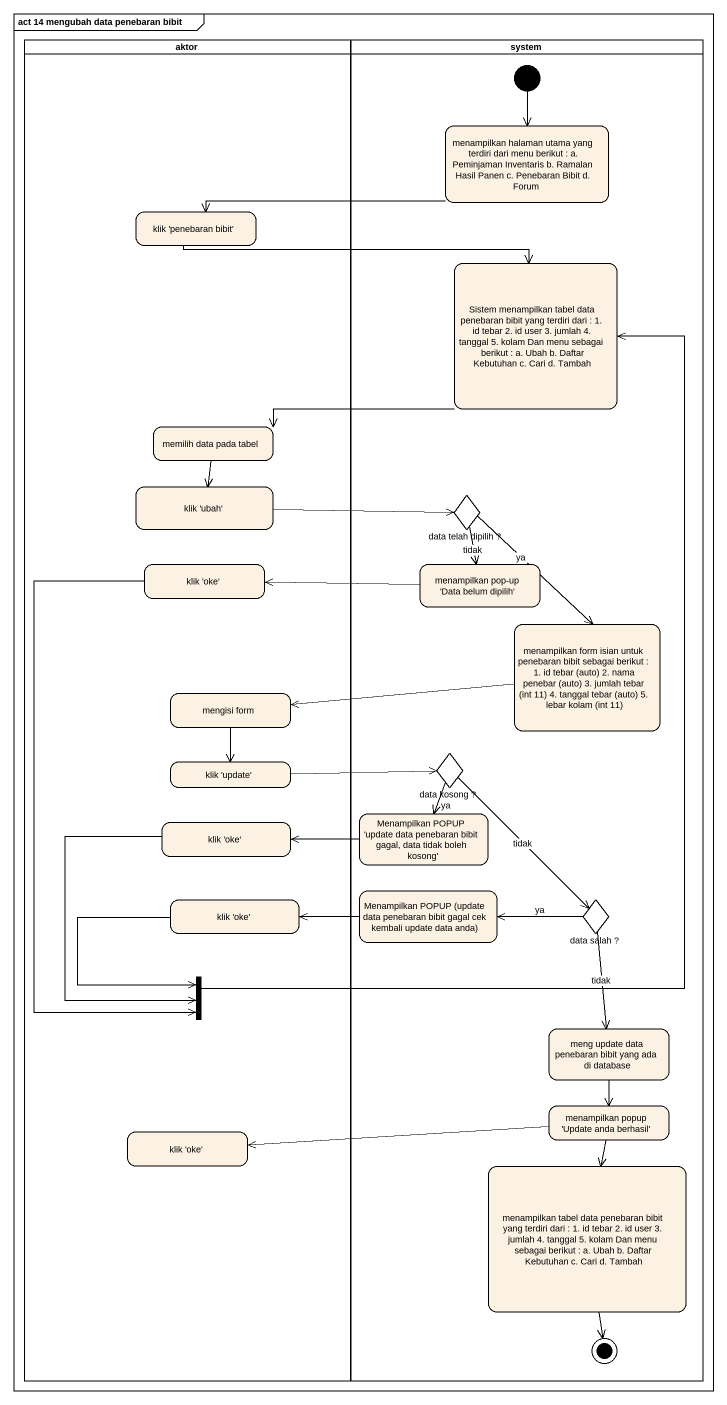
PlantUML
@startuml
mainframe act 14 mengubah data penebaran bibit
hide empty description
state aktor <<partition>> {
  state "klik 'penebaran bibit'" as klik_penebaran_bibit
  state "memilih data pada tabel" as memilih_data_pada_tabel
  state "klik 'ubah'" as klik_ubah
  state "klik 'oke'" as klik_oke
  state "mengisi form" as mengisi_form
  state "klik 'update'" as klik_update
  state "klik 'oke'" as klik_oke_2
  state "klik 'oke'" as klik_oke_3
  state fork1 <<join>>
  state "klik 'oke'" as klik_oke_4
}
state system <<partition>> {
  state "menampilkan halaman utama yang terdiri dari menu berikut : a. Peminjaman Inventaris b. Ramalan Hasil Panen c. Penebaran Bibit d. Forum" as menampilkan_halaman_utama
  state "Sistem menampilkan tabel data penebaran bibit yang terdiri dari : 1. id tebar 2. id user 3. jumlah 4. tanggal 5. kolam Dan menu sebagai berikut : a. Ubah b. Daftar Kebutuhan c. Cari d. Tambah" as Sistem_menampilkan_tabel
  state "data telah dipilih ?" as data_telah_dipilih <<choice>>
  state "menampilkan pop-up 'Data belum dipilih'" as menampilkan_pop_up_Data
  state "menampilkan form isian untuk penebaran bibit sebagai berikut : 1. id tebar (auto) 2. nama penebar (auto) 3. jumlah tebar (int 11) 4. tanggal tebar (auto) 5. lebar kolam (int 11)" as menampilkan_form_isian
  state "data kosong ?" as data_kosong <<choice>>
  state "Menampilkan POPUP 'update data penebaran bibit gagal, data tidak boleh kosong'" as Menampilkan_POPUP_update
  state "Menampilkan POPUP (update data penebaran bibit gagal cek kembali update data anda)" as Menampilkan_POPUP_update_2
  state "data salah ?" as data_salah <<choice>>
  state "meng update data penebaran bibit yang ada di database" as meng_update_data_penebaran
  state "menampilkan popup 'Update anda berhasil'" as menampilkan_popup_Update
  state "menampilkan tabel data penebaran bibit yang terdiri dari : 1. id tebar 2. id user 3. jumlah 4. tanggal 5. kolam Dan menu sebagai berikut : a. Ubah b. Daftar Kebutuhan c. Cari d. Tambah" as menampilkan_tabel_data
  [*] --> menampilkan_halaman_utama
  menampilkan_tabel_data --> [*]
}
menampilkan_halaman_utama -left-> klik_penebaran_bibit
klik_penebaran_bibit -right-> Sistem_menampilkan_tabel
Sistem_menampilkan_tabel -left-> memilih_data_pada_tabel
memilih_data_pada_tabel --> klik_ubah
klik_ubah -right-> data_telah_dipilih
data_telah_dipilih --> menampilkan_pop_up_Data : tidak
data_telah_dipilih --> menampilkan_form_isian : ya
klik_oke --> fork1
menampilkan_pop_up_Data -left-> klik_oke
menampilkan_form_isian -left-> mengisi_form
mengisi_form --> klik_update
klik_update -right-> data_kosong
data_kosong --> Menampilkan_POPUP_update : ya
data_kosong --> data_salah : tidak
klik_oke_2 --> fork1
Menampilkan_POPUP_update -left-> klik_oke_2
klik_oke_3 --> fork1
Menampilkan_POPUP_update_2 -left-> klik_oke_3
data_salah -left-> Menampilkan_POPUP_update_2 : ya
data_salah --> meng_update_data_penebaran : tidak
fork1 -up-> Sistem_menampilkan_tabel
meng_update_data_penebaran --> menampilkan_popup_Update
menampilkan_popup_Update -left-> klik_oke_4
menampilkan_popup_Update --> menampilkan_tabel_data
@enduml
